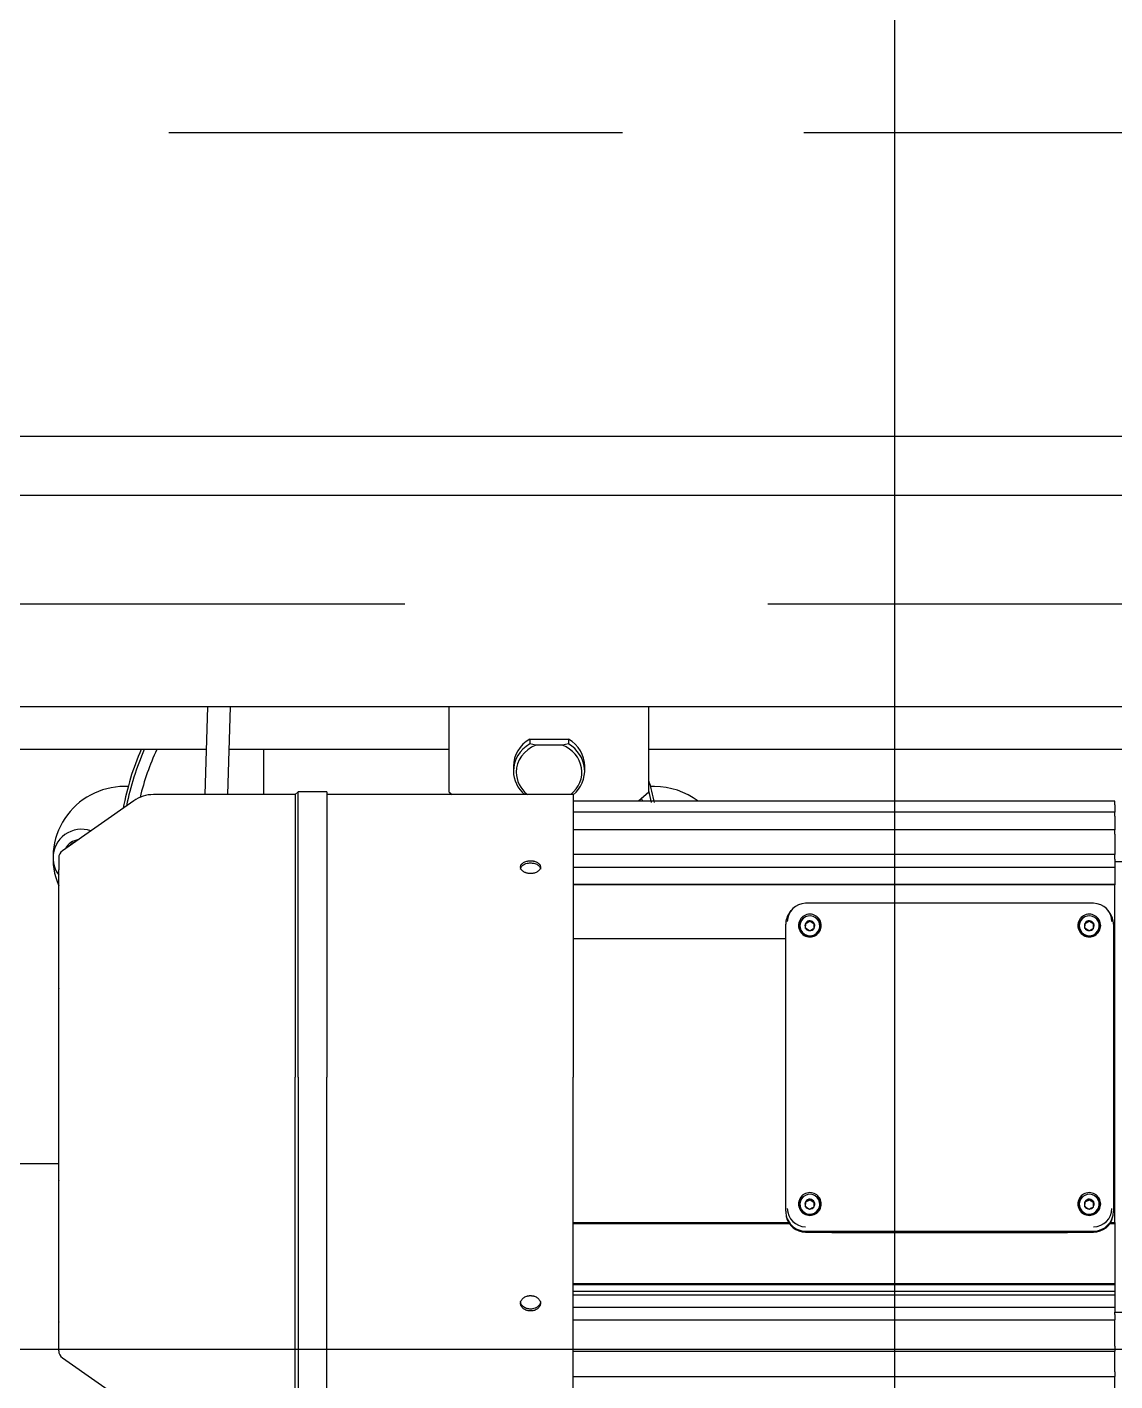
# Model space of a CAD drawing. Extents: x -1899985 to -450366, y 556196 to 2151267.
# Drawn here: x -1659789 to -1659189, y 574070 to 574815 of the extents above; entities that cross this region are included whole.
import ezdxf

# ---------------------------------------------------------------- set-up
doc = ezdxf.new("R2010")
doc.units = 0
doc.header["$LTSCALE"] = 1000
doc.header["$MEASUREMENT"] = 0
for name, pattern in [('__DASH', [0.35, 0.25, -0.1]), ('DASH', [0.35, 0.25, -0.1]), ('DOTE', [2.42, 2, -0.2, 0.02, -0.2])]:
    doc.linetypes.add(name, pattern=pattern)
for name, color, linetype in [('A-AXIS-DOTE', 14, 'DOTE'), ('A-LIN-V', 9, 'Continuous'), ('EWHS5T6M-1', 7, 'Continuous'), ('EWHS5T6M-3', 7, 'Continuous'), ('FHSGH10105-主梁-04', 7, 'Continuous'), ('FHSGH10105-主梁-06', 7, 'Continuous'), ('零件1^葫芦小车', 7, 'Continuous')]:
    doc.layers.add(name, color=color, linetype=linetype)

# ---------------------------------------------------------------- blocks, each defined once
blk = doc.blocks.new('5555rrrrrrrrrrr')
at = {"color": 6, "linetype": 'DASH'}
blk.add_lwpolyline([(-1626650, 568562.45), (-1636625, 568562.45), (-1636625, 574792.49), (-1626650, 574792.49)], close=True, dxfattribs=at)
at = {"layer": 'A-AXIS-DOTE'}
blk.add_line((-1631325, 575655), (-1631325, 568562.45), dxfattribs=at)
at = {"layer": 'EWHS5T6M-1', "color": 7, "linetype": 'Continuous'}
for p, q in [((-1631672.58, 574427.63), (-1631672.58, 574452.49)), ((-1631747.46, 574432.06), (-1631749.58, 574432.06)), ((-1631457.29, 574432.06), (-1631459.41, 574432.06)), ((-1631785.72, 574224.22), (-1631908.29, 574224.22)), ((-1631785.72, 574224.22), (-1631902.42, 574224.22))]:
    blk.add_line(p, q, dxfattribs=at)
for centre, radius, start, end in [((-1631603.43, 574392.78), 149.29, 156.42182, 169.44094), ((-1631603.43, 574392.78), 147.71, 156.15553, 168.81591), ((-1631603.43, 574392.78), 141.43, 155.02503, 166.35263), ((-1631603.43, 574392.78), 149.29, 11.75939, 16.68559), ((-1631749.58, 574392.78), 39.29, 90, 203.07392), ((-1631603.43, 574392.78), 147.71, 11.8863, 14.5143), ((-1631457.29, 574392.78), 39.29, 52.41138, 90), ((-1631773.15, 574392.78), 15.71, 71.02327, 180), ((-1631773.15, 574392.78), 10.21, 99.79507, 150.20493), ((-1631773.15, 574392.78), 9.43, 113.57639, 136.42361), ((-1631773.15, 574392.78), 15.71, 180, 216.86989)]:
    blk.add_arc(centre, radius, start, end, dxfattribs=at)
at = {"layer": 'EWHS5T6M-3', "color": 7, "linetype": 'Continuous'}
for p, q in [((-1631097.43, 574624.92), (-1632012, 574624.92)), ((-1631097.43, 574624.92), (-1632012, 574624.92)), ((-1631097.43, 574476.06), (-1632012, 574476.06)), ((-1631570.43, 574429), (-1631570.43, 574476.06)), ((-1631460.43, 574429), (-1631460.43, 574476.06)), ((-1631526.09, 574458.19), (-1631526.09, 574455.54)), ((-1631526.09, 574458.19), (-1631504.77, 574458.19)), ((-1631504.77, 574458.19), (-1631504.77, 574455.54)), ((-1631522.8, 574454.87), (-1631526.09, 574455.54)), ((-1631508.06, 574454.87), (-1631522.8, 574454.87)), ((-1631504.77, 574455.54), (-1631508.06, 574454.87)), ((-1631535.08, 574443.24), (-1631535.08, 574440.58)), ((-1631495.79, 574440.58), (-1631495.79, 574443.24)), ((-1631655.29, 574427.63), (-1631733.54, 574427.63)), ((-1631653.72, 574429.2), (-1631655.29, 574427.63)), ((-1631655.29, 574427.63), (-1631655.29, 574271.84)), ((-1631653.72, 574271.98), (-1631653.72, 574429.2)), ((-1631638, 574429.2), (-1631653.72, 574429.2)), ((-1631638, 574429.2), (-1631638, 574271.98)), ((-1631502.08, 574427.63), (-1631638, 574427.63)), ((-1631570.43, 574429), (-1631568.92, 574427.63)), ((-1631502.08, 574427.63), (-1631502.08, 574271.84)), ((-1631460.43, 574429), (-1631466.05, 574423.91)), ((-1631744.36, 574424.22), (-1631783.71, 574396.66)), ((-1631203.5, 574423.91), (-1631502.08, 574423.91)), ((-1631203.5, 574421.98), (-1631203.5, 574423.91)), ((-1631203.5, 574421.98), (-1631203.5, 574418.01)), ((-1631203.5, 574418.01), (-1631502.08, 574418.01)), ((-1631203.5, 574415.82), (-1631203.5, 574418.01)), ((-1631203.5, 574415.82), (-1631203.5, 574408.19)), ((-1631203.5, 574408.19), (-1631502.08, 574408.19)), ((-1631203.5, 574405.75), (-1631203.5, 574408.19)), ((-1631203.5, 574405.75), (-1631203.5, 574394.69)), ((-1631785.72, 574392.8), (-1631785.72, 574386.23)), ((-1631203.5, 574394.69), (-1631502.08, 574394.69)), ((-1631203.5, 574392.01), (-1631203.5, 574394.69)), ((-1631203.5, 574392.01), (-1631203.5, 574390.61)), ((-1631203.5, 574390.61), (-1631203.5, 574390.46)), ((-1631178.36, 574390.61), (-1631203.5, 574390.61)), ((-1631203.5, 574390.46), (-1631203.5, 574377.84)), ((-1631785.72, 574386.13), (-1631785.72, 574386.23)), ((-1631785.72, 574320.82), (-1631785.72, 574386.13)), ((-1631203.5, 574387.44), (-1631502.08, 574387.44)), ((-1631502.08, 574378.25), (-1631203.5, 574378.25)), ((-1631203.5, 574377.84), (-1631502.08, 574377.84)), ((-1631203.5, 574377.01), (-1631203.5, 574377.84)), ((-1631203.5, 574348.31), (-1631203.5, 574377.01)), ((-1631215.29, 574367.71), (-1631374, 574367.71)), ((-1631382.08, 574363.68), (-1631382.81, 574362.71)), ((-1631206.48, 574362.71), (-1631207.21, 574363.68)), ((-1631385, 574198.03), (-1631385, 574356.15)), ((-1631377.15, 574355.32), (-1631377.15, 574354.82)), ((-1631374.07, 574353.87), (-1631373.93, 574356.58)), ((-1631373.93, 574356.58), (-1631371.5, 574357.81)), ((-1631373.93, 574356.58), (-1631373.93, 574356.85)), ((-1631371.5, 574357.81), (-1631371.5, 574358.08)), ((-1631371.5, 574357.81), (-1631369.22, 574356.33)), ((-1631366.15, 574354.82), (-1631366.15, 574355.32)), ((-1631223.15, 574355.32), (-1631223.15, 574354.82)), ((-1631220.07, 574353.87), (-1631219.93, 574356.58)), ((-1631219.93, 574356.58), (-1631217.5, 574357.81)), ((-1631219.93, 574356.58), (-1631219.93, 574356.85)), ((-1631217.5, 574357.81), (-1631217.5, 574358.08)), ((-1631217.5, 574357.81), (-1631215.22, 574356.33)), ((-1631212.15, 574354.82), (-1631212.15, 574355.32)), ((-1631204.29, 574356.15), (-1631204.29, 574198.03)), ((-1631502.08, 574348.31), (-1631385, 574348.31)), ((-1631204.29, 574348.31), (-1631203.5, 574348.31)), ((-1631203.5, 574191.76), (-1631203.5, 574348.31)), ((-1631785.72, 574320.82), (-1631785.72, 574320.53)), ((-1631785.72, 574268.81), (-1631785.72, 574320.53)), ((-1631655.29, 574086.31), (-1631655.29, 574271.84)), ((-1631653.72, 574271.98), (-1631653.72, 574084.74)), ((-1631638, 574084.74), (-1631638, 574271.98)), ((-1631502.08, 574086.31), (-1631502.08, 574271.84)), ((-1631785.72, 574215.22), (-1631785.72, 574268.81)), ((-1631785.72, 574215.22), (-1631785.72, 574224.22)), ((-1631785.72, 574137.08), (-1631785.72, 574214.91)), ((-1631785.72, 574137.08), (-1631785.72, 574214.91)), ((-1631374.07, 574200.46), (-1631373.93, 574203.16)), ((-1631373.93, 574203.16), (-1631371.5, 574204.39)), ((-1631373.93, 574203.16), (-1631373.93, 574203.44)), ((-1631371.5, 574204.39), (-1631371.5, 574204.67)), ((-1631371.5, 574204.39), (-1631369.22, 574202.91)), ((-1631220.07, 574200.46), (-1631219.93, 574203.16)), ((-1631219.93, 574203.16), (-1631217.5, 574204.39)), ((-1631219.93, 574203.16), (-1631219.93, 574203.44)), ((-1631217.5, 574204.39), (-1631217.5, 574204.67)), ((-1631217.5, 574204.39), (-1631215.22, 574202.91)), ((-1631384.78, 574195.85), (-1631384.65, 574195.19)), ((-1631377.15, 574201.9), (-1631377.15, 574201.41)), ((-1631366.15, 574201.41), (-1631366.15, 574201.9)), ((-1631223.15, 574201.9), (-1631223.15, 574201.41)), ((-1631212.15, 574201.41), (-1631212.15, 574201.9)), ((-1631204.65, 574195.19), (-1631204.51, 574195.85)), ((-1631502.08, 574191.76), (-1631383.31, 574191.76)), ((-1631502.08, 574191.22), (-1631382.95, 574191.22)), ((-1631206.34, 574191.22), (-1631203.5, 574191.22)), ((-1631205.99, 574191.76), (-1631203.5, 574191.76)), ((-1631203.5, 574191.76), (-1631203.5, 574191.22)), ((-1631203.5, 574191.22), (-1631203.5, 574159.35)), ((-1631374, 574187.08), (-1631215.29, 574187.08)), ((-1631374, 574186.53), (-1631215.29, 574186.53)), ((-1631358.83, 574186.28), (-1631230.46, 574186.28)), ((-1631502.08, 574158.24), (-1631203.5, 574158.24)), ((-1631203.5, 574159.35), (-1631203.5, 574158.24)), ((-1631203.5, 574158.65), (-1631203.5, 574142.59)), ((-1631502.08, 574157.63), (-1631203.5, 574157.63)), ((-1631203.5, 574153.76), (-1631502.08, 574153.76)), ((-1631203.5, 574151.78), (-1631502.08, 574151.78)), ((-1631203.5, 574145.05), (-1631502.08, 574145.05)), ((-1631785.72, 574121.14), (-1631785.72, 574136.93)), ((-1631785.72, 574121.14), (-1631785.72, 574136.93)), ((-1631502.08, 574138.16), (-1631203.5, 574138.16)), ((-1631203.5, 574142.59), (-1631203.5, 574142.34)), ((-1631203.5, 574141.08), (-1631203.5, 574142.34)), ((-1631203.5, 574142.34), (-1631178.36, 574142.34)), ((-1631203.5, 574141.08), (-1631203.5, 574138.16)), ((-1631203.5, 574123.67), (-1631203.5, 574138.16)), ((-1631502.08, 574120.96), (-1631203.5, 574120.96)), ((-1631203.5, 574123.67), (-1631203.5, 574120.96)), ((-1631203.5, 574109.55), (-1631203.5, 574120.96)), ((-1631783.71, 574117.28), (-1631744.36, 574089.72)), ((-1631783.71, 574117.28), (-1631744.36, 574089.72)), ((-1631502.08, 574107.07), (-1631203.5, 574107.07)), ((-1631203.5, 574109.55), (-1631203.5, 574107.07)), ((-1631203.5, 574108.47), (-1631203.5, 574107.07)), ((-1631203.5, 574099.05), (-1631203.5, 574107.07)), ((-1631203.5, 574099.05), (-1631203.5, 574107.07))]:
    blk.add_line(p, q, dxfattribs=at)
for centre, radius, start, end in [((-1631733.54, 574408.77), 18.86, 90, 125), ((-1631781, 574392.8), 4.71, 125, 180), ((-1631780.2, 574386.13), 5.52, 178.70502, 180.00005), ((-1631912.84, 574384.27), 539.61, 356.7996, 357.08751), ((-1631353.98, 574382.65), 34.88, 234.82126, 239.28861), ((-1631387.53, 574386.71), 32.81, 294.49157, 299.24243), ((-1631385.4, 574382.54), 32.83, 294.49322, 299.24078), ((-1631351.43, 574386.56), 34.84, 234.81915, 239.29072), ((-1631915.11, 574384.39), 546.59, 356.80144, 357.08567), ((-1631758.84, 574384.27), 539.61, 356.7996, 357.08751), ((-1631199.98, 574382.65), 34.88, 234.82126, 239.28861), ((-1631233.53, 574386.71), 32.81, 294.49157, 299.24243), ((-1631231.4, 574382.54), 32.83, 294.49322, 299.24078), ((-1631197.43, 574386.56), 34.84, 234.81915, 239.29072), ((-1631761.11, 574384.39), 546.59, 356.80144, 357.08567), ((-1631755.06, 574320.53), 30.66, 179.45038, 180.00076), ((-1631755.06, 574215.22), 30.66, 179.99924, 180.54961), ((-1631755.06, 574215.22), 30.66, 179.99924, 180.54961), ((-1631912.84, 574230.85), 539.61, 356.7996, 357.08751), ((-1631387.53, 574233.29), 32.81, 294.49157, 299.24243), ((-1631351.43, 574233.15), 34.84, 234.81915, 239.29072), ((-1631915.11, 574230.98), 546.59, 356.80144, 357.08567), ((-1631758.84, 574230.85), 539.61, 356.7996, 357.08751), ((-1631233.53, 574233.29), 32.81, 294.49157, 299.24243), ((-1631197.43, 574233.15), 34.84, 234.81915, 239.29072), ((-1631761.11, 574230.98), 546.59, 356.80144, 357.08567), ((-1631353.98, 574229.24), 34.88, 234.82126, 239.28861), ((-1631385.4, 574229.13), 32.83, 294.49322, 299.24078), ((-1631199.98, 574229.24), 34.88, 234.82126, 239.28861), ((-1631231.4, 574229.13), 32.83, 294.49322, 299.24078), ((-1631359.01, 574189.39), 3.12, 258.83111, 273.32477), ((-1631230.28, 574189.39), 3.12, 266.6761, 281.16801), ((-1631780.2, 574137.08), 5.52, 179.99995, 181.29498), ((-1631780.2, 574137.08), 5.52, 179.99995, 181.29498), ((-1631781, 574121.14), 4.71, 180, 235), ((-1631781, 574121.14), 4.71, 180, 235)]:
    blk.add_arc(centre, radius, start, end, dxfattribs=at)
for centre, major_axis, ratio, start_param, end_param in [((-1631515.43, 574443.24), (-19.64, 0), 0.906308, 5.285902, 6.283185), ((-1631515.43, 574443.24), (-19.64, 0), 0.906308, 3.141593, 4.138876), ((-1631515.43, 574440.58), (19.64, 0), 0.906308, 2.144309, 3.141593), ((-1631515.43, 574439.92), (18.07, 0), 0.906308, 1.990908, 3.141593), ((-1631515.43, 574439.92), (-18.07, 0), 0.906308, 2.292842, 4.292278), ((-1631515.43, 574440.58), (-19.64, 0), 0.906308, 2.318559, 4.138876), ((-1631515.43, 574440.58), (-19.64, 0), 0.906308, 0, 0.814997), ((-1631515.43, 574439.92), (-18.07, 0), 0.906308, 0, 0.84875), ((-1631397.58, 574462.54), (78.57, 0), 0.906308, 3.692209, 3.714995), ((-1631374, 574357.66), (-10.09, 0), 0.996195, 4.712389, 6.283185), ((-1631215.29, 574357.66), (-10.09, 0), 0.996195, 3.141593, 4.712389), ((-1631374, 574356.15), (-11, 0), 0.996195, 5.640904, 6.283185), ((-1631371.65, 574355.44), (6.29, 0), 0.996195, 1.570796, 4.712389), ((-1631371.65, 574354.82), (5.92, 0), 0.996195, 2.123451, 3.742624), ((-1631371.65, 574355.32), (5.5, 0), 0.996195, 1.517654, 4.659247), ((-1631371.65, 574355.32), (-5.5, 0), 0.996195, 1.517654, 4.659247), ((-1631371.65, 574355.44), (-6.29, 0), 0.996195, 1.570796, 4.712389), ((-1631371.65, 574354.82), (-5.92, 0), 0.996195, 2.540562, 4.159734), ((-1631217.65, 574355.44), (6.29, 0), 0.996195, 1.570796, 4.712389), ((-1631217.65, 574354.82), (5.92, 0), 0.996195, 2.123451, 3.742624), ((-1631217.65, 574355.32), (5.5, 0), 0.996195, 1.517654, 4.659247), ((-1631217.65, 574355.32), (-5.5, 0), 0.996195, 1.517654, 4.659247), ((-1631217.65, 574355.44), (-6.29, 0), 0.996195, 1.570796, 4.712389), ((-1631217.65, 574354.82), (-5.92, 0), 0.996195, 2.540562, 4.159734), ((-1631215.29, 574356.15), (11, 0), 0.996195, 0, 0.642281), ((-1631371.65, 574354.82), (5.5, 0), 0.996195, 3.141593, 4.659247), ((-1631371.65, 574355.37), (2.72, 0), 0.996195, 2.564851, 3.612049), ((-1631371.65, 574355.37), (-2.72, 0), 0.996195, 0.470456, 1.517654), ((-1631371.65, 574355.37), (2.72, 0), 0.996195, 1.517654, 2.564851), ((-1631371.65, 574354.82), (-5.5, 0), 0.996195, 1.517654, 3.141593), ((-1631371.65, 574355.37), (-2.72, 0), 0.996195, 1.517654, 2.564851), ((-1631371.65, 574355.37), (2.72, 0), 0.996195, 0.470456, 1.517654), ((-1631371.65, 574355.37), (-2.72, 0), 0.996195, 2.564851, 3.612049), ((-1631217.65, 574354.82), (5.5, 0), 0.996195, 3.141593, 4.659247), ((-1631217.65, 574355.37), (2.72, 0), 0.996195, 2.564851, 3.612049), ((-1631217.65, 574355.37), (-2.72, 0), 0.996195, 0.470456, 1.517654), ((-1631217.65, 574355.37), (2.72, 0), 0.996195, 1.517654, 2.564851), ((-1631217.65, 574354.82), (-5.5, 0), 0.996195, 1.517654, 3.141593), ((-1631217.65, 574355.37), (-2.72, 0), 0.996195, 1.517654, 2.564851), ((-1631217.65, 574355.37), (2.72, 0), 0.996195, 0.470456, 1.517654), ((-1631217.65, 574355.37), (-2.72, 0), 0.996195, 2.564851, 3.612049), ((-1631371.65, 574202.03), (6.29, 0), 0.996195, 1.570796, 4.712389), ((-1631371.65, 574201.41), (5.92, 0), 0.996195, 2.123451, 3.742624), ((-1631371.65, 574201.9), (5.5, 0), 0.996195, 1.517654, 4.659247), ((-1631371.65, 574201.96), (2.72, 0), 0.996195, 2.564851, 3.612049), ((-1631371.65, 574201.96), (2.72, 0), 0.996195, 1.517654, 2.564851), ((-1631371.65, 574201.9), (-5.5, 0), 0.996195, 1.517654, 4.659247), ((-1631371.65, 574202.03), (-6.29, 0), 0.996195, 1.570796, 4.712389), ((-1631371.65, 574201.96), (2.72, 0), 0.996195, 0.470456, 1.517654), ((-1631371.65, 574201.96), (-2.72, 0), 0.996195, 2.564851, 3.612049), ((-1631371.65, 574201.41), (-5.92, 0), 0.996195, 2.540562, 4.159734), ((-1631217.65, 574202.03), (6.29, 0), 0.996195, 1.570796, 4.712389), ((-1631217.65, 574201.41), (5.92, 0), 0.996195, 2.123451, 3.742624), ((-1631217.65, 574201.9), (5.5, 0), 0.996195, 1.517654, 4.659247), ((-1631217.65, 574201.96), (2.72, 0), 0.996195, 2.564851, 3.612049), ((-1631217.65, 574201.96), (2.72, 0), 0.996195, 1.517654, 2.564851), ((-1631217.65, 574201.9), (-5.5, 0), 0.996195, 1.517654, 4.659247), ((-1631217.65, 574202.03), (-6.29, 0), 0.996195, 1.570796, 4.712389), ((-1631217.65, 574201.96), (2.72, 0), 0.996195, 0.470456, 1.517654), ((-1631217.65, 574201.96), (-2.72, 0), 0.996195, 2.564851, 3.612049), ((-1631217.65, 574201.41), (-5.92, 0), 0.996195, 2.540562, 4.159734), ((-1631374, 574198.03), (-11, 0), 0.996195, 6.283185, 7.853982), ((-1631374, 574199.55), (10.09, 0), 0.996195, 3.141593, 4.712389), ((-1631371.65, 574201.41), (5.5, 0), 0.996195, 3.141593, 4.659247), ((-1631371.65, 574201.96), (-2.72, 0), 0.996195, 0.470456, 1.517654), ((-1631371.65, 574201.41), (-5.5, 0), 0.996195, 1.517654, 3.141593), ((-1631371.65, 574201.96), (-2.72, 0), 0.996195, 1.517654, 2.564851), ((-1631217.65, 574201.41), (5.5, 0), 0.996195, 3.141593, 4.659247), ((-1631217.65, 574201.96), (-2.72, 0), 0.996195, 0.470456, 1.517654), ((-1631217.65, 574201.41), (-5.5, 0), 0.996195, 1.517654, 3.141593), ((-1631217.65, 574201.96), (-2.72, 0), 0.996195, 1.517654, 2.564851), ((-1631215.29, 574199.55), (10.09, 0), 0.996195, 4.712389, 6.283185), ((-1631215.29, 574198.03), (11, 0), 0.996195, 4.712389, 6.283185), ((-1631374, 574197.35), (-10.86, 0), 0.996195, 0.20086, 1.570796), ((-1631215.29, 574197.35), (-10.86, 0), 0.996195, 1.570796, 2.940732)]:
    blk.add_ellipse(centre, major_axis=major_axis, ratio=ratio, start_param=start_param, end_param=end_param, dxfattribs=at)
for points, knots in [([(-1631525.65, 574384.1), (-1631525.74, 574384.1), (-1631525.92, 574384.1), (-1631526.19, 574384.11), (-1631526.45, 574384.14), (-1631526.81, 574384.18), (-1631527.25, 574384.25), (-1631527.76, 574384.37), (-1631528.24, 574384.53), (-1631528.86, 574384.77), (-1631529.56, 574385.15), (-1631530.25, 574385.7), (-1631530.76, 574386.33), (-1631531.08, 574387.01), (-1631531.18, 574387.7), (-1631531.08, 574388.39), (-1631530.76, 574389.05), (-1631530.25, 574389.66), (-1631529.56, 574390.18), (-1631528.72, 574390.61), (-1631527.93, 574390.88), (-1631527.25, 574391.03), (-1631526.72, 574391.11), (-1631526.19, 574391.16), (-1631525.83, 574391.17), (-1631525.65, 574391.17)], [0, 0, 0, 0, 0.015617, 0.031217, 0.046838, 0.062519, 0.093859, 0.125183, 0.156348, 0.187563, 0.250185, 0.312521, 0.375062, 0.437522, 0.499933, 0.562494, 0.624855, 0.687415, 0.749875, 0.812345, 0.87492, 0.906097, 0.937303, 0.968653, 1, 1, 1, 1]), ([(-1631531.15, 574386.5), (-1631531.15, 574386.9), (-1631530.9, 574387.81), (-1631529.8, 574388.91), (-1631528.28, 574389.6), (-1631526.91, 574389.92), (-1631526.04, 574389.95), (-1631525.65, 574389.96)], [0.500163, 0.500163, 0.500163, 0.500163, 0.6080037, 0.7495025, 0.8480688, 0.931583, 1, 1, 1, 1]), ([(-1631525.65, 574391.17), (-1631525.54, 574391.17), (-1631525.34, 574391.17), (-1631525.03, 574391.15), (-1631524.73, 574391.12), (-1631524.43, 574391.09), (-1631524.13, 574391.04), (-1631523.83, 574390.98), (-1631523.3, 574390.86), (-1631522.57, 574390.61), (-1631521.74, 574390.18), (-1631521.04, 574389.66), (-1631520.54, 574389.06), (-1631520.22, 574388.4), (-1631520.11, 574387.71), (-1631520.22, 574387.01), (-1631520.53, 574386.33), (-1631521.04, 574385.71), (-1631521.73, 574385.15), (-1631522.57, 574384.7), (-1631523.36, 574384.41), (-1631524.04, 574384.25), (-1631524.57, 574384.16), (-1631525.1, 574384.11), (-1631525.47, 574384.1), (-1631525.65, 574384.1)], [0, 0, 0, 0, 0.017969, 0.035808, 0.053574, 0.071324, 0.089115, 0.107004, 0.125048, 0.18751, 0.2499, 0.312443, 0.374783, 0.437331, 0.499754, 0.56222, 0.624775, 0.687117, 0.749694, 0.81201, 0.874549, 0.905951, 0.937122, 0.96837, 1, 1, 1, 1]), ([(-1631525.65, 574389.96), (-1631525.36, 574389.96), (-1631524.74, 574389.94), (-1631523.76, 574389.78), (-1631522.72, 574389.47), (-1631521.42, 574388.84), (-1631520.39, 574387.81), (-1631520.15, 574386.9), (-1631520.15, 574386.5), (-1631520.15, 574386.5)], [0, 0, 0, 0, 0.0498308, 0.1081871, 0.1750598, 0.2504376, 0.3920247, 0.4999332, 0.5001595, 0.5001595, 0.5001595, 0.5001595]), ([(-1631525.65, 574143.12), (-1631525.74, 574143.12), (-1631525.92, 574143.12), (-1631526.19, 574143.14), (-1631526.45, 574143.16), (-1631526.81, 574143.21), (-1631527.25, 574143.29), (-1631527.76, 574143.42), (-1631528.24, 574143.6), (-1631528.86, 574143.87), (-1631529.56, 574144.3), (-1631530.25, 574144.94), (-1631530.76, 574145.66), (-1631531.08, 574146.45), (-1631531.18, 574147.27), (-1631531.08, 574148.1), (-1631530.76, 574148.9), (-1631530.25, 574149.65), (-1631529.56, 574150.3), (-1631528.72, 574150.84), (-1631527.93, 574151.17), (-1631527.25, 574151.37), (-1631526.72, 574151.47), (-1631526.19, 574151.53), (-1631525.83, 574151.54), (-1631525.65, 574151.54)], [0, 0, 0, 0, 0.015617, 0.031217, 0.046838, 0.062519, 0.093859, 0.125183, 0.156348, 0.187563, 0.250185, 0.312521, 0.375062, 0.437522, 0.499933, 0.562494, 0.624855, 0.687415, 0.749875, 0.812345, 0.87492, 0.906097, 0.937303, 0.968653, 1, 1, 1, 1]), ([(-1631525.65, 574151.54), (-1631525.54, 574151.54), (-1631525.34, 574151.54), (-1631525.03, 574151.52), (-1631524.73, 574151.49), (-1631524.43, 574151.44), (-1631524.13, 574151.38), (-1631523.83, 574151.31), (-1631523.3, 574151.15), (-1631522.57, 574150.84), (-1631521.74, 574150.3), (-1631521.04, 574149.65), (-1631520.54, 574148.91), (-1631520.22, 574148.11), (-1631520.11, 574147.28), (-1631520.22, 574146.45), (-1631520.53, 574145.66), (-1631521.04, 574144.94), (-1631521.73, 574144.31), (-1631522.57, 574143.79), (-1631523.36, 574143.47), (-1631524.04, 574143.29), (-1631524.57, 574143.19), (-1631525.1, 574143.13), (-1631525.47, 574143.12), (-1631525.65, 574143.12)], [0, 0, 0, 0, 0.017969, 0.035808, 0.053574, 0.071324, 0.089115, 0.107004, 0.125048, 0.18751, 0.2499, 0.312443, 0.374783, 0.437331, 0.499754, 0.56222, 0.624775, 0.687117, 0.749694, 0.81201, 0.874549, 0.905951, 0.937122, 0.96837, 1, 1, 1, 1]), ([(-1631525.65, 574144.13), (-1631525.93, 574144.14), (-1631526.55, 574144.16), (-1631527.53, 574144.35), (-1631528.58, 574144.72), (-1631529.87, 574145.48), (-1631530.9, 574146.72), (-1631531.15, 574147.81), (-1631531.15, 574148.28), (-1631531.15, 574148.28)], [0, 0, 0, 0, 0.0496998, 0.1080452, 0.1750266, 0.2506324, 0.3922836, 0.5000874, 0.500163, 0.500163, 0.500163, 0.500163]), ([(-1631520.15, 574148.28), (-1631520.15, 574147.81), (-1631520.39, 574146.72), (-1631521.49, 574145.4), (-1631523.01, 574144.57), (-1631524.38, 574144.19), (-1631525.25, 574144.15), (-1631525.65, 574144.13)], [0.5001595, 0.5001595, 0.5001595, 0.5001595, 0.6077712, 0.7492495, 0.8479785, 0.9315772, 1, 1, 1, 1])]:
    blk.add_open_spline(points, degree=3, knots=knots, dxfattribs=at)
at = {"layer": 'FHSGH10105-主梁-04', "color": 7, "linetype": 'Continuous'}
blk.add_line((-1626775.25, 574592.49), (-1636490.71, 574592.49), dxfattribs=at)
at = {"layer": 'FHSGH10105-主梁-06', "color": 7, "linetype": 'Continuous'}
for p, q in [((-1631704.37, 574452.49), (-1632026.15, 574452.49)), ((-1631570.43, 574452.49), (-1631691.73, 574452.49)), ((-1631096.65, 574452.49), (-1631460.43, 574452.49)), ((-1626979.04, 574121.78), (-1636295.96, 574121.78))]:
    blk.add_line(p, q, dxfattribs=at)
at = {"layer": '零件1^葫芦小车', "color": 7, "linetype": 'Continuous'}
for p, q in [((-1631703.68, 574476.06), (-1631705.1, 574427.63)), ((-1631692.46, 574427.63), (-1631691.04, 574476.06))]:
    blk.add_line(p, q, dxfattribs=at)

msp = doc.modelspace()

# ---------------------------------------------------------------- linework, layer by layer
at = {"layer": 'A-AXIS-DOTE', "linetype": '__DASH', "ltscale": 2}
msp.add_line((-1647680.24, 574497.45), (-1670280, 574497.45), dxfattribs=at)

# ---------------------------------------------------------------- block references
at = {"layer": 'A-LIN-V'}
msp.add_blockref('5555rrrrrrrrrrr', (-27985.4, -35.04), dxfattribs=at)

doc.saveas('drawing.dxf')
